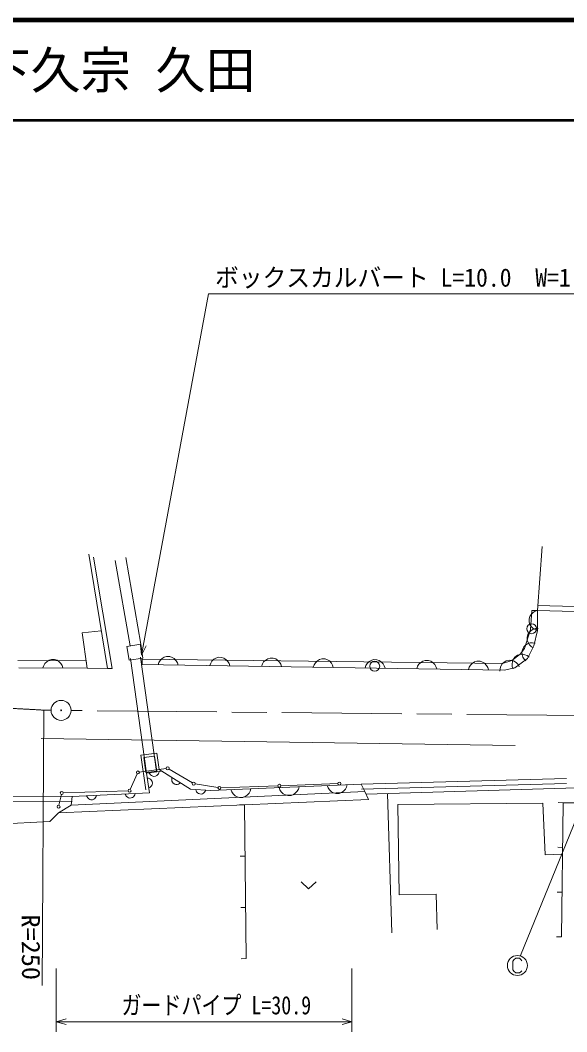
# Model space of a CAD drawing. Units: millimetres, scale not verified. Extents: x 40000 to 680000, y 20000 to 380000.
# Drawn here: x 453979 to 508674, y 278837 to 380000 of the extents above; entities that cross this region are included whole.
import ezdxf
from ezdxf.enums import TextEntityAlignment as Align

# ---------------------------------------------------------------- set-up
doc = ezdxf.new("R2010")
doc.units = ezdxf.units.MM
doc.header["$LTSCALE"] = 1000
doc.linetypes.add('CHAIN', pattern=[18.5, 12, -1.5, 3.5, -1.5])
for name, color, linetype, lineweight in [('M-BGD', 7, 'Continuous', 13), ('M-BGD-EXST', 7, 'Continuous', 13), ('M-BMK', 2, 'CHAIN', 13), ('M-BMK-SRVR', 3, 'Continuous', 13), ('M-STR-HTXT', 7, 'Continuous', 13), ('M-TTL', 2, 'Continuous', 140), ('M-TTL-LINE', 7, 'Continuous', 50), ('M-TTL-TXT', 7, 'Continuous', 50)]:
    doc.layers.add(name, color=color, linetype=linetype, lineweight=lineweight)
doc.styles.add('ＭＳ ゴシック', font='')
doc.styles.get('ＭＳ ゴシック').set_extended_font_data('MS Gothic')

msp = doc.modelspace()

# ---------------------------------------------------------------- linework, layer by layer
at = {"layer": 'M-BGD'}
for p, q in [((505746, 320962), (506199, 327353)), ((460858, 326586), (462700, 315168)), ((463191, 315168), (461329, 326299)), ((464974, 317430), (463481, 325974)), ((464540, 326269), (466037, 317603)), ((505042, 319083), (505189, 320955)), ((505307, 320771), (505107, 320571)), ((505189, 320955), (505747, 320962)), ((505507, 320891), (505307, 320771)), ((505747, 320971), (505507, 320891)), ((505747, 320962), (505747, 318980)), ((505747, 320962), (509458, 320873)), ((505759, 321462), (509470, 321373)), ((504987, 320371), (504907, 320131)), ((504907, 320131), (504907, 319811)), ((504907, 319811), (504987, 319571)), ((505107, 320571), (504987, 320371)), ((462094, 318920), (460162, 318749)), ((460162, 318749), (460674, 315209)), ((504450, 317161), (505042, 319083)), ((504914, 318777), (504779, 318563)), ((505078, 318943), (504914, 318777)), ((504987, 319571), (505107, 319371)), ((505320, 319089), (505078, 318943)), ((505107, 319371), (505307, 319171)), ((505307, 319171), (505507, 319051)), ((505543, 319158), (505320, 319089)), ((505747, 318980), (505368, 317435)), ((505507, 319051), (505747, 318971)), ((505795, 319179), (505543, 319158)), ((504779, 318563), (504703, 318252)), ((504703, 318252), (504724, 318000)), ((504724, 318000), (504793, 317777)), ((505020, 317721), (504750, 317634)), ((504793, 317777), (504939, 317535)), ((505252, 317737), (505020, 317721)), ((505502, 317699), (505252, 317737)), ((466037, 317603), (464655, 317378)), ((464655, 317378), (464882, 315987)), ((466264, 316213), (466037, 317603)), ((504007, 316595), (504450, 317161)), ((504226, 317049), (504188, 316798)), ((504188, 316798), (504204, 316566)), ((504372, 317333), (504226, 317049)), ((504553, 317511), (504372, 317333)), ((504750, 317634), (504553, 317511)), ((505368, 317435), (504726, 316182)), ((504939, 317535), (505105, 317371)), ((505105, 317371), (505319, 317236)), ((453757, 315966), (460568, 315942)), ((456459, 315674), (456338, 315475)), ((456660, 315873), (456459, 315674)), ((456861, 315992), (456660, 315873)), ((457102, 316070), (456861, 315992)), ((457422, 316068), (457102, 316070)), ((457661, 315987), (457422, 316068)), ((457860, 315866), (457661, 315987)), ((458059, 315664), (457860, 315866)), ((458178, 315464), (458059, 315664)), ((460568, 315942), (460674, 315209)), ((464882, 315987), (466264, 316213)), ((466616, 304714), (465015, 316159)), ((467607, 304853), (466005, 316298)), ((466193, 315562), (466191, 316098)), ((466191, 316098), (502233, 315659)), ((467864, 315776), (467781, 315538)), ((467987, 315975), (467864, 315776)), ((468190, 316172), (467987, 315975)), ((468392, 316289), (468190, 316172)), ((468633, 316365), (468392, 316289)), ((468953, 316360), (468633, 316365)), ((469192, 316276), (468953, 316360)), ((469390, 316153), (469192, 316276)), ((469587, 315950), (469390, 316153)), ((469704, 315749), (469587, 315950)), ((469781, 315508), (469704, 315749)), ((473040, 315698), (472957, 315460)), ((473163, 315897), (473040, 315698)), ((473366, 316094), (473163, 315897)), ((473568, 316211), (473366, 316094)), ((473809, 316287), (473568, 316211)), ((474129, 316282), (473809, 316287)), ((474368, 316199), (474129, 316282)), ((474566, 316076), (474368, 316199)), ((474763, 315873), (474566, 316076)), ((474880, 315671), (474763, 315873)), ((474956, 315430), (474880, 315671)), ((478339, 315819), (478216, 315620)), ((478542, 316016), (478339, 315819)), ((478744, 316133), (478542, 316016)), ((478985, 316209), (478744, 316133)), ((479305, 316204), (478985, 316209)), ((479544, 316121), (479305, 316204)), ((479742, 315998), (479544, 316121)), ((479939, 315795), (479742, 315998)), ((480056, 315593), (479939, 315795)), ((483515, 315741), (483392, 315542)), ((483718, 315938), (483515, 315741)), ((483920, 316055), (483718, 315938)), ((484161, 316131), (483920, 316055)), ((484481, 316126), (484161, 316131)), ((484720, 316043), (484481, 316126)), ((484918, 315920), (484720, 316043)), ((485115, 315717), (484918, 315920)), ((485232, 315515), (485115, 315717)), ((488691, 315663), (488568, 315464)), ((488894, 315860), (488691, 315663)), ((489095, 315977), (488894, 315860)), ((489337, 316053), (489095, 315977)), ((489657, 316048), (489337, 316053)), ((489895, 315965), (489657, 316048)), ((490094, 315842), (489895, 315965)), ((490290, 315639), (490094, 315842)), ((490407, 315437), (490290, 315639)), ((494069, 315782), (493866, 315585)), ((494271, 315899), (494069, 315782)), ((494512, 315975), (494271, 315899)), ((494832, 315970), (494512, 315975)), ((495071, 315887), (494832, 315970)), ((495269, 315764), (495071, 315887)), ((495466, 315561), (495269, 315764)), ((499245, 315704), (499042, 315507)), ((499447, 315821), (499245, 315704)), ((499688, 315897), (499447, 315821)), ((500008, 315892), (499688, 315897)), ((500247, 315809), (500008, 315892)), ((500445, 315686), (500247, 315809)), ((500642, 315483), (500445, 315686)), ((502393, 315787), (502224, 315627)), ((502233, 315659), (503169, 315954)), ((502610, 315918), (502393, 315787)), ((502922, 315987), (502610, 315918)), ((503174, 315961), (502922, 315987)), ((503169, 315954), (504007, 316595)), ((503395, 315887), (503174, 315961)), ((503236, 315871), (503195, 315591)), ((503325, 316086), (503236, 315871)), ((503470, 316294), (503325, 316086)), ((503634, 315735), (503395, 315887)), ((503726, 316485), (503470, 316294)), ((504726, 316182), (503473, 315249)), ((503794, 315566), (503634, 315735)), ((503967, 316564), (503726, 316485)), ((504199, 316587), (503967, 316564)), ((504479, 316546), (504199, 316587)), ((504204, 316566), (504291, 316297)), ((504291, 316297), (504414, 316099)), ((504414, 316099), (504591, 315918)), ((504694, 316457), (504479, 316546)), ((504902, 316312), (504694, 316457)), ((460674, 315209), (453839, 315250)), ((456338, 315475), (456257, 315235)), ((458257, 315223), (458178, 315464)), ((460674, 315209), (462700, 315168)), ((462700, 315168), (463191, 315168)), ((502423, 315016), (466193, 315562)), ((478216, 315620), (478132, 315382)), ((480132, 315352), (480056, 315593)), ((483392, 315542), (483308, 315304)), ((485308, 315274), (485232, 315515)), ((488568, 315464), (488484, 315226)), ((490484, 315196), (490407, 315437)), ((493743, 315387), (493660, 315148)), ((493866, 315585), (493743, 315387)), ((495583, 315359), (495466, 315561)), ((495660, 315118), (495583, 315359)), ((498919, 315309), (498836, 315070)), ((499042, 315507), (498919, 315309)), ((500759, 315281), (500642, 315483)), ((500835, 315040), (500759, 315281)), ((501998, 315167), (501972, 314915)), ((502072, 315388), (501998, 315167)), ((502224, 315627), (502072, 315388)), ((503473, 315249), (502423, 315016)), ((503195, 315591), (503218, 315359)), ((503218, 315359), (503297, 315118)), ((503924, 315349), (503794, 315566)), ((503520, 307451), (456077, 308163)), ((466039, 306490), (467646, 306691)), ((467646, 306691), (467884, 305060)), ((466551, 303021), (466039, 306490)), ((466339, 306257), (467431, 306405)), ((466553, 304757), (466339, 306257)), ((467431, 306405), (467638, 304915)), ((464986, 303080), (465689, 304632)), ((465899, 304789), (468591, 305164)), ((467638, 304915), (466553, 304757)), ((466631, 304714), (468149, 304903)), ((466921, 302722), (466631, 304714)), ((466894, 304747), (466948, 304633)), ((466948, 304633), (467020, 304541)), ((467020, 304541), (467132, 304454)), ((467635, 304456), (467727, 304528)), ((467727, 304528), (467814, 304639)), ((467814, 304639), (467861, 304746)), ((467861, 304746), (467886, 304870)), ((467884, 305060), (471019, 303094)), ((468149, 304903), (471034, 303094)), ((468868, 305108), (471206, 303729)), ((466828, 304191), (466704, 304213)), ((466936, 304146), (466828, 304191)), ((467049, 304061), (466936, 304146)), ((467123, 303971), (467049, 304061)), ((467180, 303858), (467123, 303971)), ((467132, 304454), (467238, 304407)), ((467136, 303468), (467181, 303575)), ((467203, 303700), (467180, 303858)), ((467181, 303575), (467203, 303700)), ((467238, 304407), (467362, 304382)), ((467362, 304382), (467521, 304402)), ((467521, 304402), (467635, 304456)), ((469138, 304141), (469136, 304025)), ((469136, 304025), (469167, 303887)), ((469168, 304264), (469138, 304141)), ((469167, 303887), (469220, 303783)), ((469220, 303783), (469301, 303685)), ((469301, 303685), (469436, 303600)), ((469436, 303600), (469559, 303570)), ((469559, 303570), (469676, 303568)), ((469676, 303568), (469814, 303600)), ((469814, 303600), (469918, 303653)), ((469918, 303653), (470015, 303733)), ((471483, 303628), (473769, 303251)), ((473048, 302969), (488113, 303614)), ((480064, 303447), (485761, 303651)), ((486632, 303310), (486701, 303554)), ((508630, 304169), (488113, 303614)), ((488113, 303614), (488480, 302881)), ((508643, 303669), (488126, 303114)), ((457853, 301495), (458102, 302574)), ((458285, 302726), (464775, 302939)), ((488480, 302881), (459094, 301505)), ((459186, 302376), (466921, 302722)), ((461585, 302364), (461619, 302485)), ((464487, 302614), (464533, 302495)), ((464533, 302495), (464597, 302398)), ((465396, 302434), (465452, 302537)), ((465452, 302537), (465486, 302658)), ((466848, 303224), (466961, 303280)), ((466961, 303280), (467051, 303354)), ((467051, 303354), (467136, 303468)), ((471034, 303094), (473054, 302969)), ((471545, 303063), (471578, 302940)), ((471578, 302940), (471631, 302837)), ((471631, 302837), (471725, 302731)), ((471725, 302731), (471821, 302665)), ((471821, 302665), (471938, 302617)), ((471938, 302617), (472098, 302608)), ((472098, 302608), (472220, 302640)), ((472220, 302640), (472324, 302694)), ((472324, 302694), (472430, 302787)), ((472430, 302787), (472496, 302883)), ((472496, 302883), (472543, 303001)), ((474067, 303232), (479764, 303436)), ((475061, 303056), (475151, 302819)), ((475151, 302819), (475280, 302625)), ((475280, 302625), (475488, 302433)), ((476492, 302356), (476687, 302485)), ((476687, 302485), (476878, 302693)), ((476878, 302693), (476990, 302898)), ((476990, 302898), (477059, 303141)), ((479882, 303262), (479972, 303026)), ((479972, 303026), (480101, 302831)), ((480101, 302831), (480309, 302640)), ((480309, 302640), (480514, 302528)), ((480514, 302528), (480757, 302459)), ((481077, 302472), (481313, 302562)), ((481313, 302562), (481508, 302691)), ((481508, 302691), (481699, 302899)), ((481699, 302899), (481811, 303104)), ((481811, 303104), (481880, 303347)), ((484703, 303468), (484793, 303232)), ((484793, 303232), (484922, 303037)), ((484922, 303037), (485130, 302846)), ((485130, 302846), (485335, 302735)), ((485335, 302735), (485578, 302665)), ((485578, 302665), (485898, 302679)), ((485898, 302679), (486134, 302769)), ((486134, 302769), (486329, 302897)), ((486329, 302897), (486520, 303106)), ((486520, 303106), (486632, 303310)), ((488480, 302881), (488846, 302055)), ((488607, 302595), (509672, 303224)), ((490720, 302658), (491156, 288722)), ((459184, 301876), (449001, 301922)), ((459186, 302376), (449004, 302422)), ((488846, 302055), (457811, 300726)), ((457811, 300726), (459094, 301505)), ((459094, 301505), (459186, 302376)), ((460620, 302440), (460666, 302322)), ((460666, 302322), (460730, 302225)), ((460730, 302225), (460834, 302130)), ((460834, 302130), (460937, 302074)), ((460937, 302074), (461059, 302040)), ((461059, 302040), (461218, 302047)), ((461218, 302047), (461337, 302092)), ((461337, 302092), (461434, 302157)), ((461434, 302157), (461529, 302261)), ((461529, 302261), (461585, 302364)), ((464597, 302398), (464702, 302303)), ((464702, 302303), (464804, 302247)), ((464804, 302247), (464926, 302213)), ((464926, 302213), (465086, 302220)), ((465086, 302220), (465204, 302265)), ((465204, 302265), (465301, 302330)), ((465301, 302330), (465396, 302434)), ((475488, 302433), (475693, 302322)), ((475693, 302322), (475936, 302252)), ((476424, 301523), (475924, 301517)), ((475936, 302252), (476256, 302266)), ((476256, 302266), (476492, 302356)), ((476606, 286148), (476424, 301523)), ((480757, 302459), (481077, 302472)), ((491771, 301561), (506265, 301683)), ((491892, 292525), (491771, 301561)), ((506265, 301683), (506507, 296528)), ((508327, 301743), (507827, 301750)), ((508145, 288341), (508327, 301743)), ((508327, 301743), (509903, 301743)), ((457811, 300726), (456940, 299855)), ((456940, 299855), (448963, 299442)), ((506507, 296528), (508257, 296590)), ((508266, 297276), (507766, 297283)), ((476485, 296398), (475985, 296392)), ((482091, 293843), (482841, 293123)), ((482841, 293123), (483591, 293843)), ((495591, 292586), (491892, 292525)), ((495713, 289069), (495591, 292586)), ((508205, 292808), (507706, 292815)), ((476546, 291273), (476046, 291267)), ((508145, 288341), (507645, 288348)), ((476606, 286148), (476106, 286142))]:
    msp.add_line(p, q, dxfattribs=at)
for centre, radius in [((505162, 319150), 500), ((489450, 315390), 500), ((465751, 304768), 150), ((468739, 305184), 150), ((471335, 303653), 150), ((479914, 303441), 150), ((485910, 303656), 150), ((458135, 302721), 150), ((464925, 302944), 150), ((473917, 303226), 150), ((457820, 301349), 150)]:
    msp.add_circle(centre, radius, dxfattribs=at)
at = {"layer": 'M-BGD-EXST'}
for p, q in [((504028, 286453), (510371, 302013)), ((503411, 286062), (503291, 285902)), ((503291, 285902), (503291, 285022)), ((503571, 286182), (503411, 286062)), ((503931, 286182), (503571, 286182)), ((504091, 286062), (503931, 286182)), ((504171, 285942), (504091, 286062)), ((503291, 285022), (503411, 284862)), ((503411, 284862), (503571, 284742)), ((503571, 284742), (503931, 284742)), ((503931, 284742), (504091, 284822)), ((504091, 284822), (504171, 284942))]:
    msp.add_line(p, q, dxfattribs=at)
msp.add_circle((503731, 285462), 1000, dxfattribs=at)
at = {"layer": 'M-BMK'}
for p, q in [((457070, 310992), (456345, 310999)), ((529167, 310284), (459070, 310972))]:
    msp.add_line(p, q, dxfattribs=at)
msp.add_arc((440806, 61482), 250000, 86.43649, 95.58438, dxfattribs=at)
at = {"layer": 'M-BMK-SRVR'}
for radius in [1000, 40]:
    msp.add_circle((458070, 310982), radius, dxfattribs=at)
at = {"layer": 'M-STR-HTXT'}
for p, q in [((466123, 316493), (472811, 352653)), ((472811, 352653), (519257, 352653)), ((466123, 316493), (466030, 317527)), ((466581, 317425), (466123, 316493)), ((456345, 310999), (456174, 283455)), ((457584, 285160), (457584, 278837)), ((487180, 278837), (487180, 285160)), ((457584, 279837), (458584, 280117)), ((458584, 279557), (457584, 279837)), ((457584, 279837), (487180, 279837)), ((486180, 280117), (487180, 279837)), ((487180, 279837), (486180, 279557))]:
    msp.add_line(p, q, dxfattribs=at)
at = {"layer": 'M-TTL'}
msp.add_line((680000, 380000), (40000, 380000), dxfattribs=at)
at = {"layer": 'M-TTL-LINE'}
msp.add_line((40000, 370000), (680000, 370000), dxfattribs=at)

# ---------------------------------------------------------------- texts
at = {"layer": 'M-STR-HTXT', "style": 'ＭＳ ゴシック'}
for s, width, p in [('ボックスカルバート L=10.0\u3000W=1.0 H=1.0', 0.95, (473477, 352801)), ('ガードパイプ L=30.9', 0.8, (464111, 280026))]:
    msp.add_text(s, height=1833, dxfattribs=dict(at, width=width)).set_placement(p, align=Align.BOTTOM_LEFT)
at = {"layer": 'M-STR-HTXT', "style": 'ＭＳ ゴシック', "width": 1.05}
msp.add_text('R=250', height=1833, rotation=270.4, dxfattribs=at).set_placement((453570, 290554), align=Align.BOTTOM_LEFT)
at = {"layer": 'M-TTL-TXT', "style": 'ＭＳ ゴシック'}
msp.add_text('岩国市周東町上久原下久宗 久田', height=3666, dxfattribs=at).set_placement((405024, 375000), align=Align.MIDDLE_LEFT)

doc.saveas('drawing.dxf')
